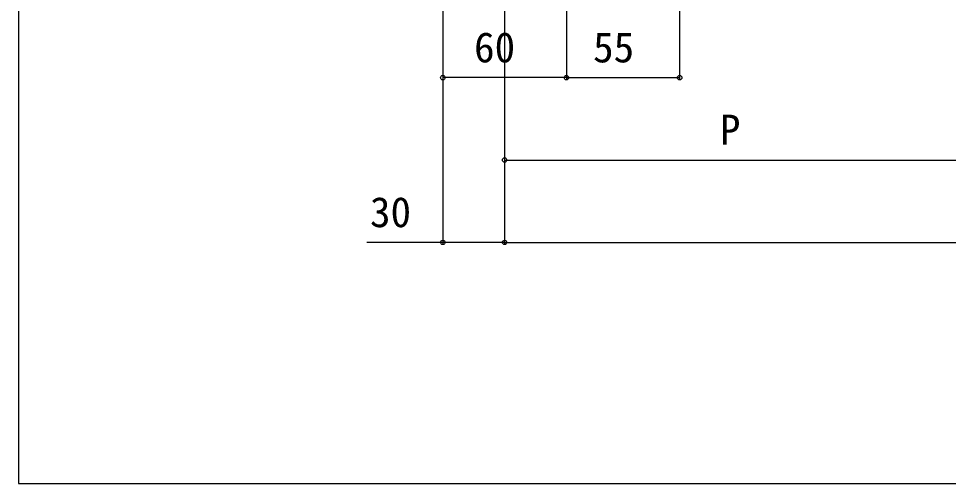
# Model space of a CAD drawing. Units: millimetres, scale not verified. Extents: x -875 to 875, y -1304 to 1296.
# Drawn here: x -875 to -423.5, y -1304.2 to -1078.5 of the extents above; entities that cross this region are included whole.
import ezdxf
from ezdxf.enums import TextEntityAlignment as Align

# ---------------------------------------------------------------- set-up
doc = ezdxf.new("R2010")
doc.units = ezdxf.units.MM
doc.header["$LTSCALE"] = 8
for name, color, linetype in [('0-4_YKK_12', 2, 'Continuous'), ('0-6_YKK_D', 6, 'Continuous'), ('0-7_YKK_ZWAK', 7, 'Continuous')]:
    doc.layers.add(name, color=color, linetype=linetype)
doc.styles.add('ＭＳ ゴシック', font='')
doc.styles.get('ＭＳ ゴシック').set_extended_font_data('MS Gothic')

msp = doc.modelspace()

# ---------------------------------------------------------------- linework, layer by layer
at = {"layer": '0-4_YKK_12'}
msp.add_line((-639.001, -681.458), (-639.001, -1186.098), dxfattribs=at)
at = {"layer": '0-6_YKK_D'}
for p, q in [((-554.001, -982.9), (-554.001, -1108.2)), ((-669.001, -1067.9), (-669.001, -1108.2)), ((-669.001, -1067.9), (-669.001, -1188.2)), ((-609.001, -1067.9), (-609.001, -1108.2)), ((-609.001, -1067.9), (-609.001, -1108.2)), ((-609.001, -1107.2), (-669.001, -1107.2)), ((-609.001, -1107.2), (-554.001, -1107.2)), ((-639.001, -1119.5), (-639.001, -1148.2)), ((-639.001, -1119.5), (-639.001, -1188.2)), ((-639.001, -1119.5), (-639.001, -1188.2)), ((-639.001, -1147.2), (-411.501, -1147.2)), ((-639.001, -1187.2), (725.999, -1187.2))]:
    msp.add_line(p, q, dxfattribs=at)
msp.add_lwpolyline([(-639.001, -1187.2), (-669.001, -1187.2), (-705.892, -1187.2)], dxfattribs=at)
for centre in [(-669.001, -1107.2), (-609.001, -1107.2), (-609.001, -1107.2), (-554.001, -1107.2), (-639.001, -1147.2), (-669.001, -1187.2), (-639.001, -1187.2), (-639.001, -1187.2)]:
    msp.add_circle(centre, 1.075, dxfattribs=at)
at = {"layer": '0-7_YKK_ZWAK'}
msp.add_line((-875, 1245.8), (-875, -1304.2), dxfattribs=at)
msp.add_lwpolyline([(-875, -1304.2), (875, -1304.2), (875, 1245.8)], dxfattribs=at)

# ---------------------------------------------------------------- texts
at = {"layer": '0-6_YKK_D', "style": 'ＭＳ ゴシック'}
for s, p in [('60', (-653.83, -1104.2)), ('55', (-596.046, -1104.2)), ('P', (-534.455, -1144.2)), ('30', (-704.369, -1184.2))]:
    msp.add_text(s, height=14.66, dxfattribs=at).set_placement(p, align=Align.BOTTOM_LEFT)

doc.saveas('drawing.dxf')
